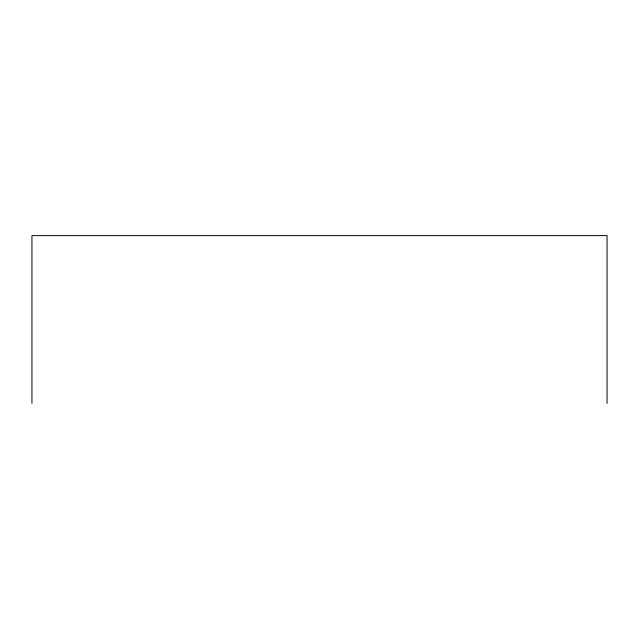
<?xml version="1.0" encoding="UTF-8"?>
<svg xmlns="http://www.w3.org/2000/svg" width="639" height="639" viewBox="0 0 639 639"><rect width="100%" height="100%" fill="white"/><g stroke="black" fill="none" stroke-linecap="round" stroke-linejoin="round"><path stroke-width="0.96" d="M607.05 403.377L607.05 235.623L31.95 235.623L31.95 403.377"/></g></svg>
